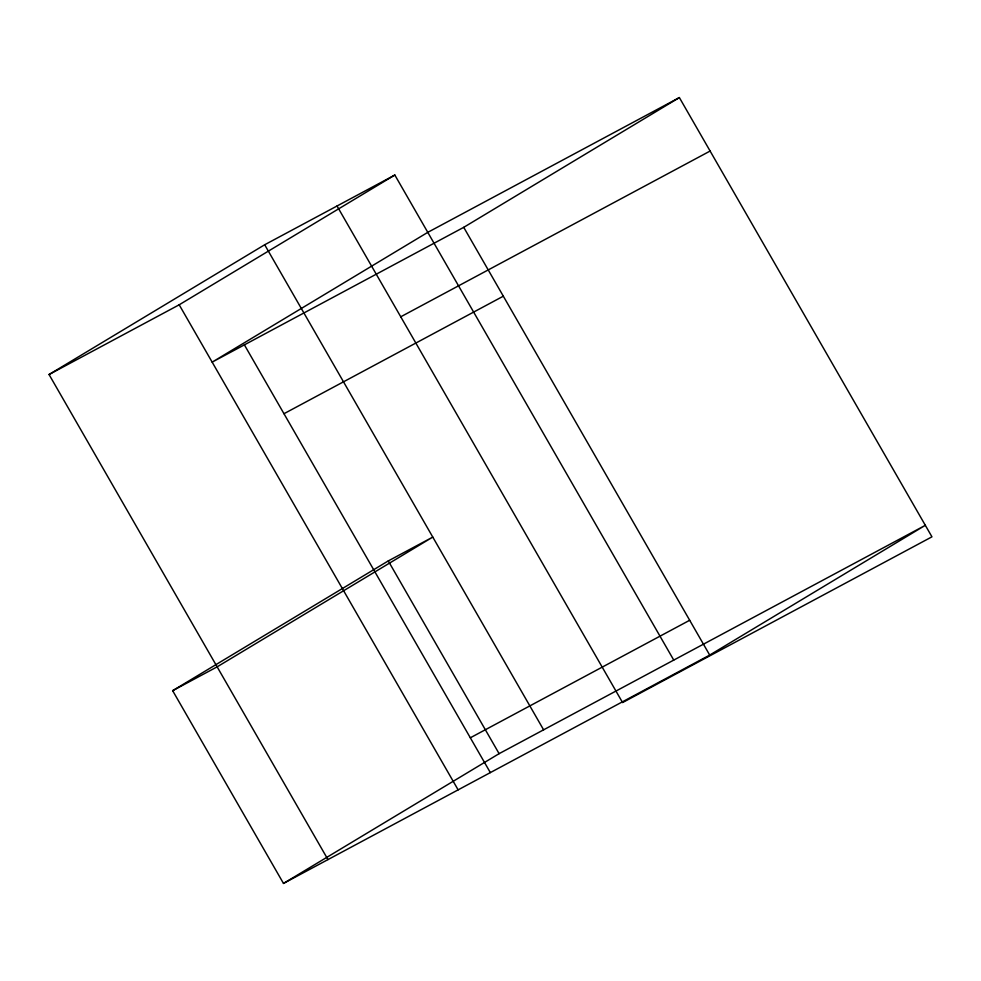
<?xml version="1.0" encoding="UTF-8"?>
<svg xmlns="http://www.w3.org/2000/svg" width="981" height="981" viewBox="0 0 981 981"><rect width="100%" height="100%" fill="white"/><g stroke="black" fill="none" stroke-linecap="round" stroke-linejoin="round"><path stroke-width="1.47" d="M327.973 859.589L49.05 374.521L264.686 244.76L394.828 175.035L673.751 660.09M49.05 374.521L179.192 304.797L394.828 175.035M679.367 97.573L427.79 232.35L212.166 362.124L463.731 227.334L679.367 97.573L931.95 536.828L622.579 702.568L337.035 205.998M172.656 690.685L388.28 560.924L432.78 537.085L217.144 666.847L172.656 690.685L283.484 883.427L709.704 655.075L925.328 525.313L499.108 753.666L283.484 883.427M400.751 316.789L710.109 151.049M283.975 413.712L503.327 296.188M470.328 737.786L689.68 620.274M463.731 227.334L709.704 655.075M264.686 244.76L543.609 729.827M388.28 560.924L499.108 753.666M244.379 344.858L490.341 772.599M179.192 304.797L458.127 789.864"/></g></svg>
